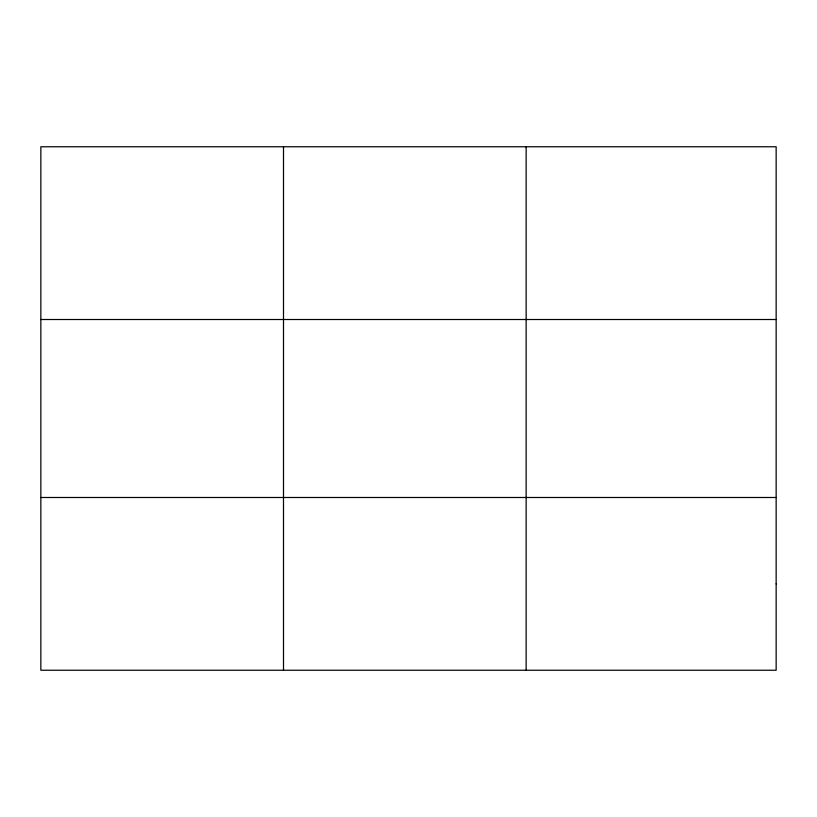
<?xml version="1.0" encoding="UTF-8"?>
<svg xmlns="http://www.w3.org/2000/svg" width="817" height="817" viewBox="0 0 817 817"><rect width="100%" height="100%" fill="white"/><g stroke="black" fill="none" stroke-linecap="round" stroke-linejoin="round"><path stroke-width="1.23" d="M283.499 670.236L283.499 146.764M526.148 670.236L526.148 146.764M40.85 319.508L776.15 319.508M40.85 497.492L776.15 497.492M776.15 583.869L776.15 670.236L40.85 670.236L40.85 146.764L776.15 146.764L776.15 583.869"/></g></svg>
